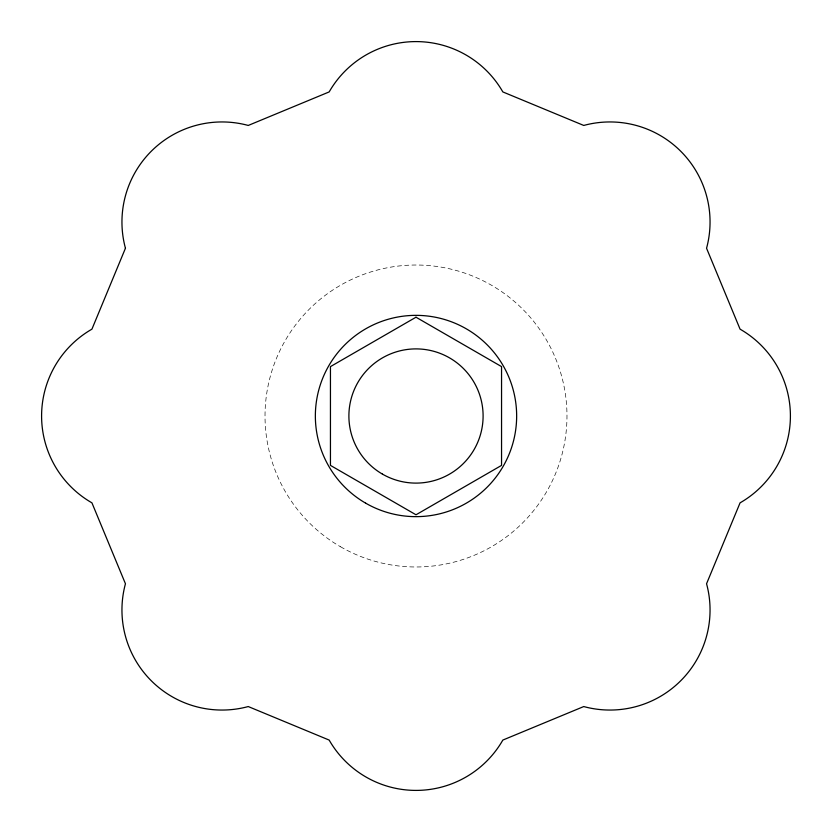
<?xml version="1.0" encoding="UTF-8"?>
<svg xmlns="http://www.w3.org/2000/svg" width="832" height="832" viewBox="0 0 832 832"><rect width="100%" height="100%" fill="white"/><g stroke="black" fill="none" stroke-linecap="round" stroke-linejoin="round"><path stroke-width="0.62" stroke-dasharray="4.16 3.12" d="M340.506 546.749A150.977 150.977 0 0 0 566.977 416A150.977 150.977 0 0 0 340.506 285.251A150.977 150.977 0 0 0 340.506 546.749"/><path stroke-width="1.25" d="M125.445 248.248L91.926 329.16A100.079 100.079 0 0 0 91.926 502.84L125.445 583.752A100.079 100.079 0 0 0 248.248 706.555L329.16 740.074A100.079 100.079 0 0 0 502.84 740.074L583.752 706.555A100.079 100.079 0 0 0 706.555 583.752L740.074 502.84A100.079 100.079 0 0 0 740.074 329.16L706.555 248.248A100.079 100.079 0 0 0 583.752 125.445L502.84 91.926A100.079 100.079 0 0 0 329.16 91.926L248.248 125.445A100.079 100.079 0 0 0 125.445 248.248M416 317.21L330.45 366.61L330.45 465.39L416 514.79L501.55 465.39L501.55 366.61L416 317.21M365.674 503.162A100.651 100.651 0 0 0 516.651 416A100.651 100.651 0 0 0 365.674 328.838A100.651 100.651 0 0 0 365.674 503.162M382.45 474.115A67.101 67.101 0 0 0 483.101 416A67.101 67.101 0 0 0 382.45 357.885A67.101 67.101 0 0 0 382.45 474.115"/></g></svg>
